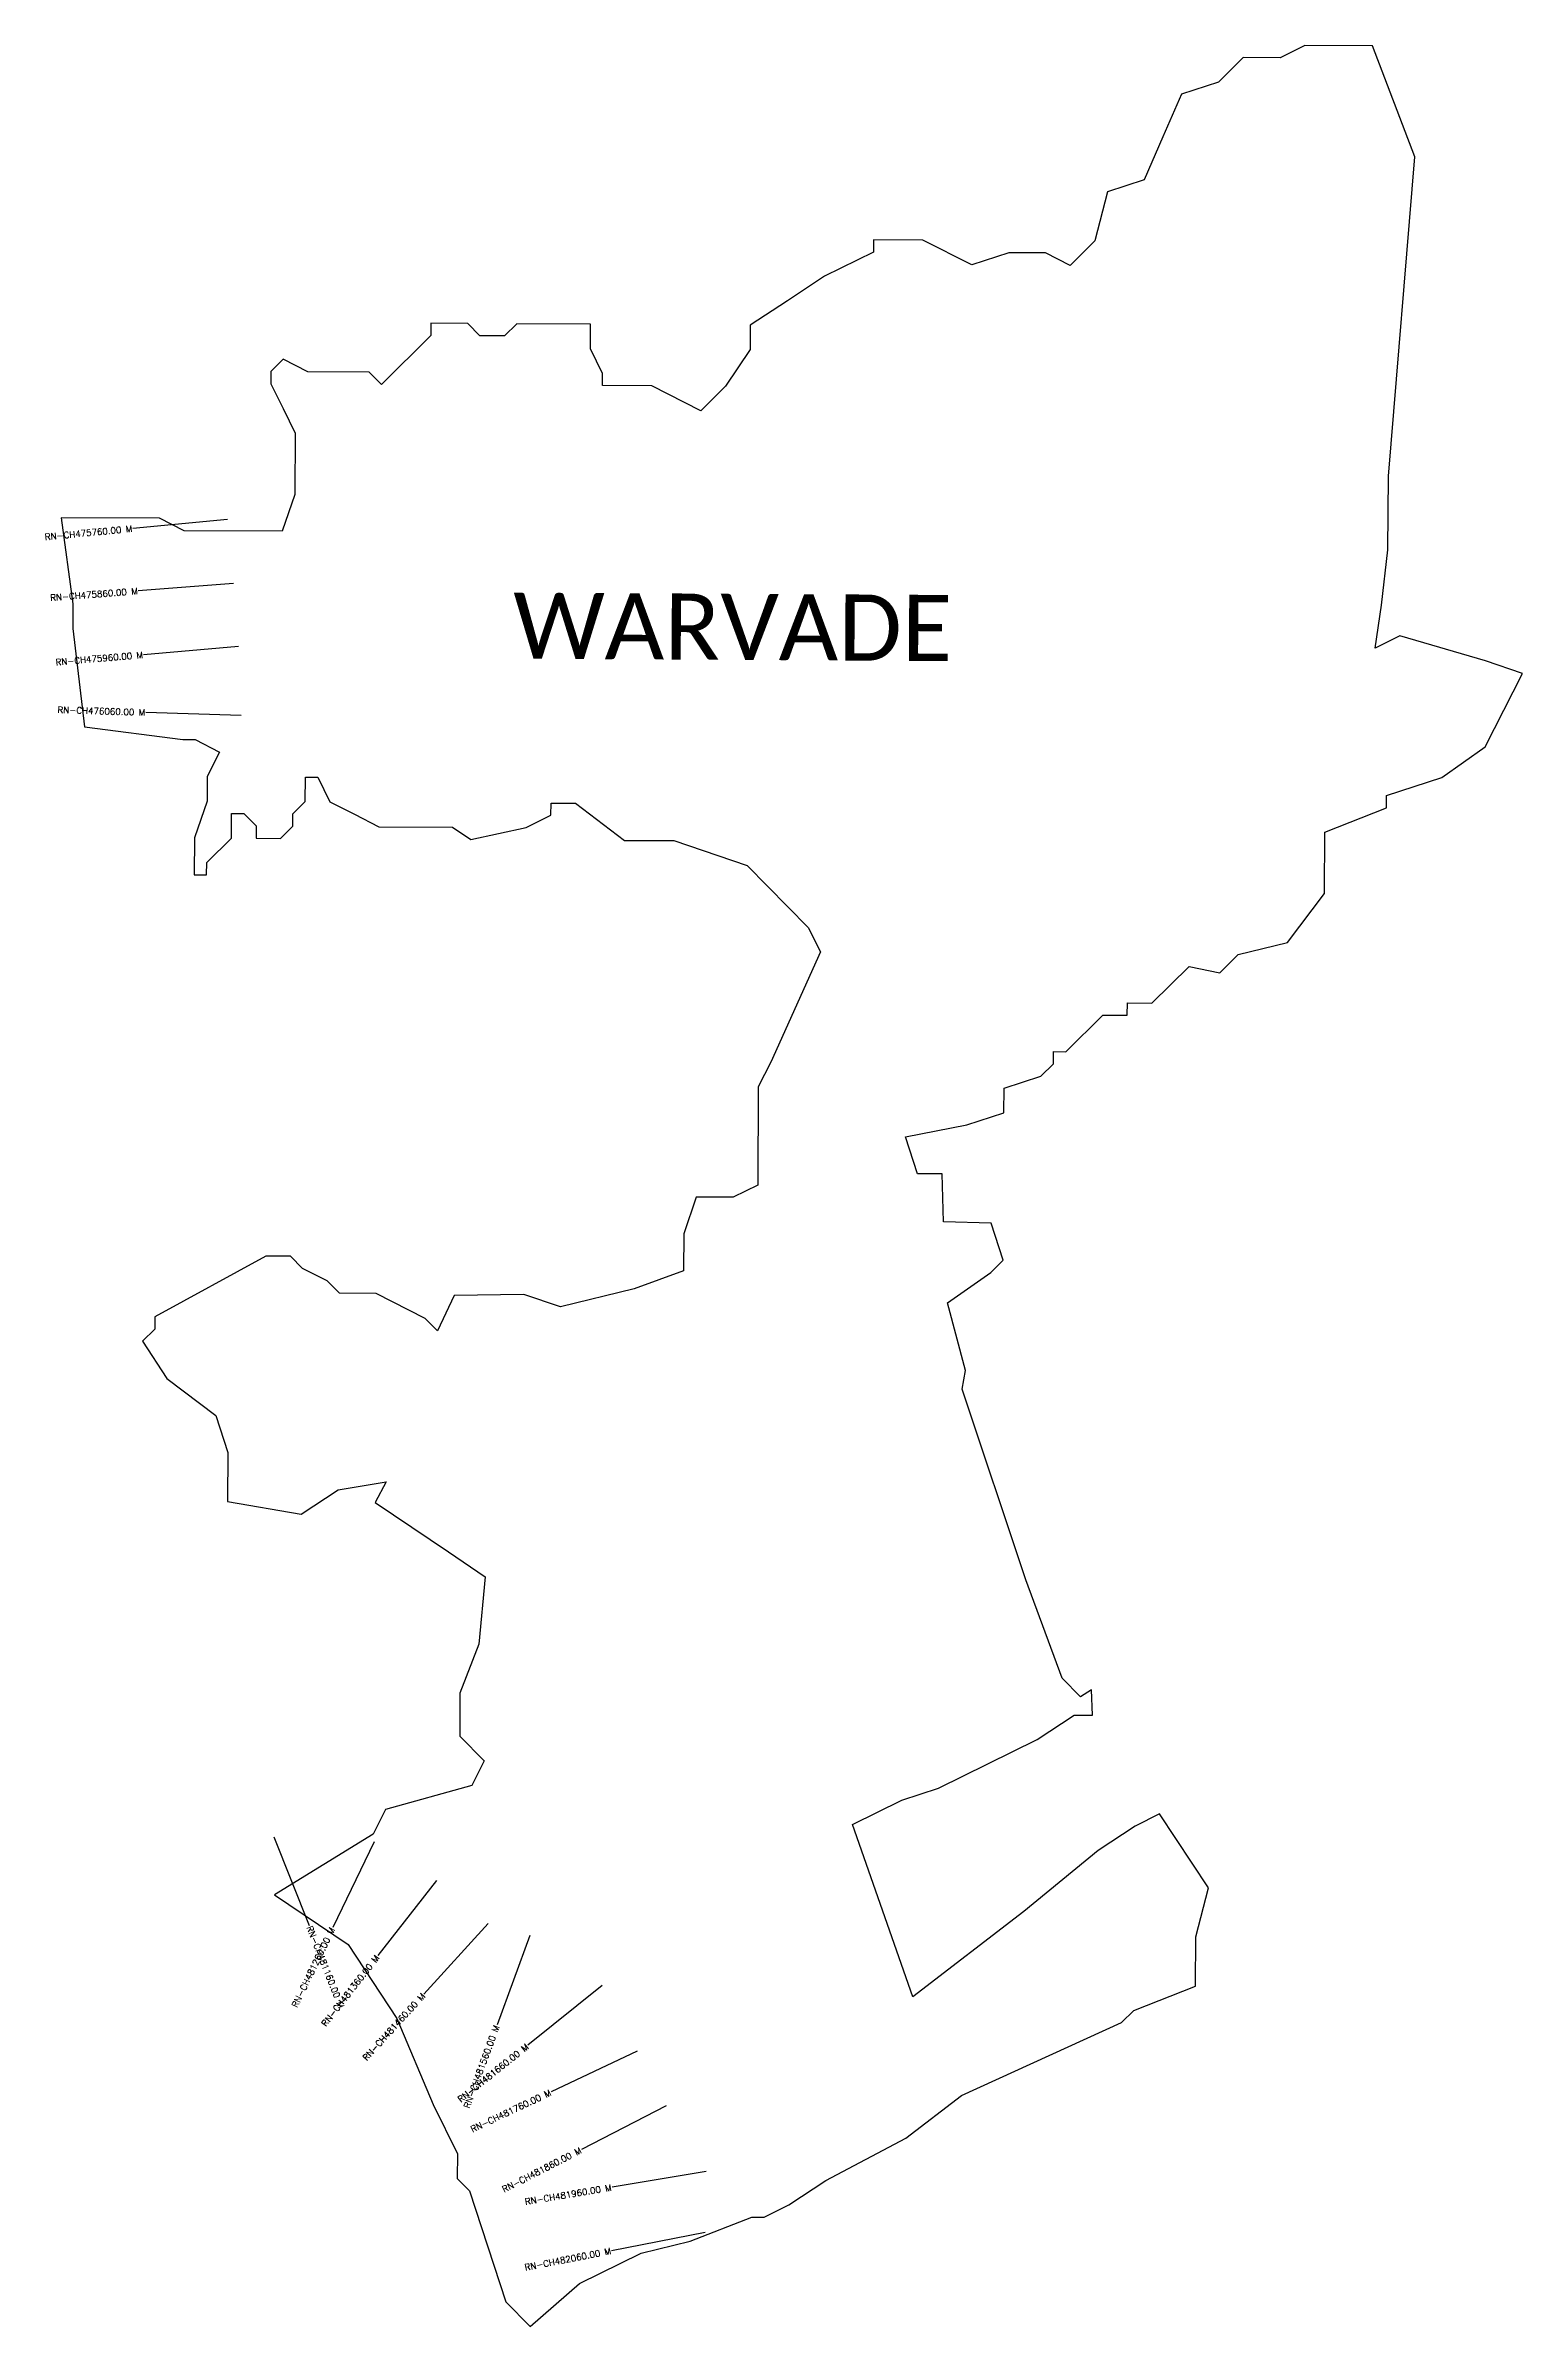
# Model space of a CAD drawing. Header units: metres. Extents: x 313299 to 315623, y 1900983 to 1904572.
import ezdxf
from ezdxf.enums import TextEntityAlignment as Align

# ---------------------------------------------------------------- set-up
doc = ezdxf.new("R2010")
doc.units = ezdxf.units.M
for name, color, linetype in [('CS', 134, 'Continuous'), ('CSMark', 6, 'Continuous'), ('VILLAGE BOUNDRY', 10, 'Continuous'), ('VILLAGE NAME', 250, 'Continuous')]:
    doc.layers.add(name, color=color, linetype=linetype)
doc.styles.get("Standard").update_dxf_attribs({"font": 'simplex.shx'})

msp = doc.modelspace()

# ---------------------------------------------------------------- linework, layer by layer
at = {"layer": 'CS'}
for p, q in [((313585.2, 1903826.6), (313435.8, 1903812.2)), ((313594.2, 1903725.6), (313444.6, 1903714)), ((313602.4, 1903626.6), (313453, 1903613.7)), ((313606.4, 1903518.1), (313456.5, 1903522.7)), ((313658, 1901753), (313713.2, 1901613.5)), ((313816, 1901745.5), (313750.5, 1901610.6)), ((313914.1, 1901684.3), (313821.5, 1901566.2)), ((313995.1, 1901616.6), (313893.9, 1901505.8)), ((314060.9, 1901597.9), (314009.1, 1901457.2)), ((314174.5, 1901519.2), (314057.5, 1901425.3)), ((314229.7, 1901415.8), (314094.1, 1901351.7)), ((314275.2, 1901329.6), (314141.8, 1901261.1)), ((314338.2, 1901226.3), (314190.3, 1901201.7)), ((314336.4, 1901130.7), (314189.2, 1901101.9))]:
    msp.add_line(p, q, dxfattribs=at)
at = {"layer": 'VILLAGE BOUNDRY'}
msp.add_lwpolyline([(315429.7, 1903643.3), (315390.9, 1903624.2), (315401, 1903691.8), (315411.1, 1903778.8), (315411.8, 1903894.8), (315453.3, 1904397.3), (315386.6, 1904571.7), (315280.3, 1904572.3), (315241.5, 1904553.2), (315183.5, 1904553.5), (315144.6, 1904515), (315086.5, 1904496), (315057.1, 1904428.5), (315027.7, 1904361), (314969.6, 1904342), (314949.9, 1904264.8), (314911, 1904226.3), (314872.4, 1904245.9), (314814.4, 1904246.2), (314756.3, 1904227.2), (314679.2, 1904266.3), (314601.8, 1904266.7), (314601.7, 1904247.4), (314524.2, 1904209.2), (314466, 1904170.8), (314407.7, 1904132.5), (314407.5, 1904093.8), (314368.5, 1904036.1), (314329.6, 1903997.6), (314252.5, 1904036.7), (314175.2, 1904037.1), (314175.3, 1904056.5), (314156.2, 1904095.2), (314156.4, 1904133.9), (314040.4, 1904134.5), (314020.9, 1904115.3), (313982.2, 1904115.6), (313963, 1904135), (313905, 1904135.3), (313904.9, 1904116), (313827.1, 1904039.1), (313807.9, 1904058.5), (313711.2, 1904059.1), (313672.7, 1904078.6), (313653.2, 1904059.4), (313653.1, 1904040.1), (313672.3, 1904001.3), (313691.4, 1903962.5), (313690.8, 1903865.8), (313671.2, 1903807.9), (313516.5, 1903808.8), (313477.9, 1903828.4), (313323.2, 1903829.3), (313341.8, 1903693.8), (313341.6, 1903655.1), (313360.1, 1903500.3), (313514.6, 1903480.1), (313533.9, 1903480), (313572.5, 1903460.5), (313552.9, 1903421.9), (313552.7, 1903383.2), (313533.1, 1903325.3), (313532.7, 1903267.3), (313552.1, 1903267.2), (313552.2, 1903286.5), (313591.1, 1903325), (313591.3, 1903363.7), (313610.6, 1903363.6), (313629.9, 1903344.1), (313629.8, 1903324.8), (313668.4, 1903324.6), (313687.9, 1903343.8), (313688, 1903363.2), (313707.4, 1903382.4), (313707.6, 1903421), (313727, 1903420.9), (313746.1, 1903382.1), (313784.7, 1903362.6), (313823.2, 1903343), (313939.2, 1903342.4), (313968.1, 1903322.9), (314055.2, 1903341.7), (314094, 1903360.9), (314094.1, 1903380.2), (314132.8, 1903380), (314209.8, 1903321.5), (314287.1, 1903321.1), (314402.9, 1903281.7), (314499, 1903184.5), (314518.2, 1903145.8), (314439.8, 1902972.2), (314420.3, 1902933.6), (314419.4, 1902779), (314380.6, 1902759.8), (314322.6, 1902760.1), (314303, 1902702.2), (314302.7, 1902644.2), (314225.1, 1902615.7), (314109, 1902587.3), (314051.1, 1902607), (313941.7, 1902605.1), (313915.4, 1902549.7), (313896.2, 1902569.2), (313819, 1902608.3), (313761, 1902608.6), (313741.8, 1902628.1), (313703.2, 1902647.6), (313684, 1902667.1), (313645.4, 1902667.3), (313470.8, 1902571.6), (313470.7, 1902552.3), (313451.3, 1902533.1), (313489.6, 1902474.8), (313566.6, 1902416.4), (313585.6, 1902358.3), (313585.2, 1902280.9), (313701.1, 1902261), (313759.3, 1902299.3), (313834.9, 1902312), (313817.2, 1902279.6), (313932.8, 1902201.6), (313990.6, 1902162.6), (313980.3, 1902056.3), (313950.8, 1901979.2), (313950.5, 1901911.5), (313988.9, 1901872.6), (313969.3, 1901834.1), (313833.8, 1901796.1), (313814.2, 1901757.6), (313659, 1901661.8), (313774.6, 1901583.8), (313851.3, 1901467.4), (313908.5, 1901331.7), (313946.7, 1901254.1), (313946.5, 1901215.4), (313965.7, 1901196), (314022.8, 1901021.6), (314061.2, 1900982.7), (314139, 1901050), (314235.9, 1901097.8), (314313.3, 1901116.7), (314410.2, 1901154.8), (314429.6, 1901154.7), (314468.3, 1901173.8), (314526.6, 1901212.2), (314652.6, 1901279.1), (314740, 1901346.3), (314992, 1901460.9), (315011.5, 1901480.1), (315108.4, 1901518.3), (315108.8, 1901595.6), (315128.5, 1901672.8), (315051.9, 1901789.3), (315013.1, 1901770.2), (314954.9, 1901731.8), (314838.3, 1901635.8), (314663.6, 1901501.4), (314568.4, 1901772.7), (314645.9, 1901810.9), (314704.1, 1901829.9), (314859.2, 1901906.4), (314917.4, 1901944.7), (314946.4, 1901944.5), (314944.4, 1901984.3), (314927.2, 1901973.7), (314898.4, 1902002.8), (314841.3, 1902157.8), (314740.9, 1902457.5), (314746.5, 1902487), (314718.1, 1902593.6), (314786, 1902641.5), (314805.4, 1902660.7), (314786.5, 1902718.9), (314711.6, 1902721.3), (314709.5, 1902796.6), (314670.9, 1902796.9), (314651.8, 1902855), (314748.6, 1902873.8), (314806.7, 1902892.8), (314807, 1902931.5), (314865.1, 1902950.4), (314884.6, 1902969.6), (314884.7, 1902989), (314904, 1902988.9), (314962.3, 1903046.6), (315001, 1903046.4), (315001.1, 1903065.7), (315039.8, 1903065.5), (315098.1, 1903123.1), (315146.4, 1903113.2), (315175.5, 1903142.1), (315253, 1903160.9), (315311.4, 1903238), (315312, 1903334.6), (315408.8, 1903372.7), (315408.9, 1903392.1), (315496.1, 1903420.6), (315564.1, 1903468.5), (315622.7, 1903584.2), (315564.8, 1903603.9)], close=True, dxfattribs=at)

# ---------------------------------------------------------------- texts
at = {"layer": 'CSMark'}
for s, rotation, p in [('RN-CH475760.00 M', 5.4763, (313434.9, 1903812.1)), ('RN-CH475860.00 M', 4.4391, (313443.6, 1903713.9)), ('RN-CH475960.00 M', 4.9292, (313452, 1903613.6)), ('RN-CH476060.00 M', 358.2232, (313455.5, 1903522.7)), ('RN-CH481260.00 M', 64.1335, (313750.1, 1901609.7)), ('RN-CH481360.00 M', 51.8964, (313820.9, 1901565.4)), ('RN-CH481460.00 M', 47.587, (313893.3, 1901505.1)), ('RN-CH481560.00 M', 69.7698, (314008.7, 1901456.2)), ('RN-CH481660.00 M', 38.7331, (314056.7, 1901424.7)), ('RN-CH481760.00 M', 25.2964, (314093.2, 1901351.3)), ('RN-CH481860.00 M', 27.2038, (314140.9, 1901260.6)), ('RN-CH481960.00 M', 9.4492, (314189.3, 1901201.5)), ('RN-CH482060.00 M', 11.0373, (314188.2, 1901101.7))]:
    msp.add_text(s, height=10, rotation=rotation, dxfattribs=at).set_placement(p, align=Align.MIDDLE_RIGHT)
msp.add_text('RN-CH481160.00 M', height=10, rotation=291.6288, dxfattribs=at).set_placement((313713.6, 1901612.6), align=Align.MIDDLE_LEFT)
at = {"layer": 'VILLAGE NAME', "insert": (314034.6, 1903711.5), "char_height": 104.042, "attachment_point": 1, "rotation": 359.6762}
msp.add_mtext_dynamic_manual_height_columns('{\\fCalibri|b0|i0|c0|p34;WARVADE}', width=1632.383, gutter_width=520.2, heights=[0], dxfattribs=at)

doc.saveas('drawing.dxf')
